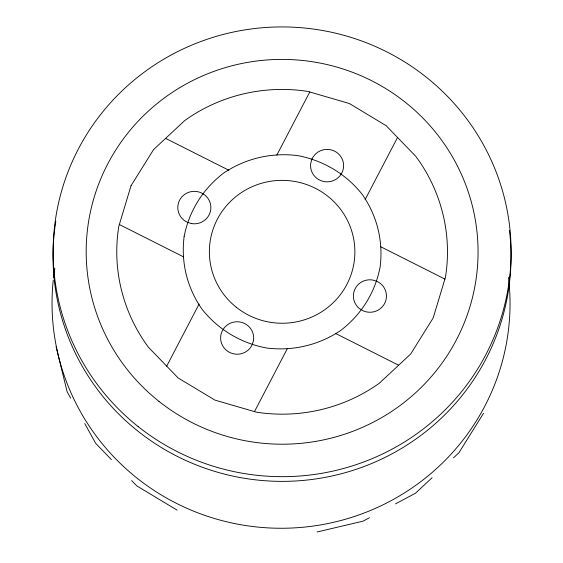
<?xml version="1.0" encoding="UTF-8"?>
<svg xmlns="http://www.w3.org/2000/svg" width="563" height="563" viewBox="0 0 563 563"><rect width="100%" height="100%" fill="white"/><g stroke="black" fill="none" stroke-linecap="round" stroke-linejoin="round"><path stroke-width="0.84" d="M166.704 366.14L199.112 304.027M276.855 155.05L309.77 91.98M254.476 411.623L287.383 348.56M365.127 199.576L397.541 137.471M483.54 413.284L458.901 452.786L453.468 457.846M432.124 477.734L415.55 493.174L395.493 503.871M369.462 517.742L363.029 521.169L317.124 531.972M165.599 138.378L228.874 170.251M380.651 246.707L444.897 279.072M119.349 224.531L183.594 256.897M335.372 333.352L398.646 365.225M177.071 510.127L136.83 485.904L131.672 480.57M111.383 459.577L95.661 443.306L84.753 423.58M70.692 398.168L67.117 391.707L56.082 346.646M508.488 277.369A229.007 224.876 1.2 0 1 282.689 528.256A229.007 224.876 1.2 0 1 53.232 280.247M53.527 277.629A229.007 224.876 1.2 0 1 54.843 268.115M509.473 230.478A229.007 224.876 1.2 0 1 277.446 481.323A229.007 224.876 1.2 0 1 55.828 221.231M184.129 236.523C180.843 262.428 187.057 287.559 201.885 309.038C218.134 329.615 240.887 343.191 266.637 348.018C292.718 351.27 318.595 345.239 340.467 330.636C361.263 314.759 375.092 292.788 380.116 267.08C383.403 241.175 377.189 216.051 362.361 194.573C346.111 173.988 323.359 160.413 297.602 155.592C271.528 152.341 245.651 158.372 223.778 172.968C202.983 188.851 189.154 210.822 184.129 236.523M131.045 185.706L118.8 226.34A165.346 162.362 1.2 0 0 148.393 347.188L178.112 377.949L214.925 400.103L256.32 412.158A165.346 162.362 1.2 0 0 379.363 383.199L410.659 354.028L433.2 317.898L445.446 277.263A165.346 162.362 1.2 0 0 415.853 156.415L386.127 125.662L349.32 103.501L307.926 91.445A165.346 162.362 1.2 0 0 184.882 120.412L153.586 149.575L131.045 185.706M253.484 340.531L252.259 344.591A16.538 16.236 1.2 0 1 230.429 352.811A16.538 16.236 1.2 0 1 222.04 331.375L224.299 327.757A16.538 16.236 1.2 0 1 253.484 340.531M311.986 159.012L310.762 163.08A16.538 16.236 1.2 0 0 339.946 175.846L342.198 172.236A16.538 16.236 1.2 0 0 333.81 150.793A16.538 16.236 1.2 0 0 311.986 159.012M191.744 223.61L187.606 222.406A16.538 16.236 1.2 0 1 179.217 200.97A16.538 16.236 1.2 0 1 201.047 192.743L204.728 194.96A16.538 16.236 1.2 0 1 191.744 223.61M376.64 281.197L372.502 279.994A16.538 16.236 1.2 0 0 359.518 308.644L363.198 310.86A16.538 16.236 1.2 0 0 385.029 302.641A16.538 16.236 1.2 0 0 376.64 281.197M138.076 426.508A229.007 224.876 1.2 0 0 508.319 287.067A229.007 224.876 1.2 0 0 199.971 41.831A229.007 224.876 1.2 0 0 138.076 426.508M158.872 401.285A195.938 192.398 1.2 0 0 475.658 281.972A195.938 192.398 1.2 0 0 211.836 72.155A195.938 192.398 1.2 0 0 158.872 401.285M236.361 307.307A72.754 71.438 1.2 0 0 353.986 263.005A72.754 71.438 1.2 0 0 256.024 185.1A72.754 71.438 1.2 0 0 236.361 307.307"/></g></svg>
